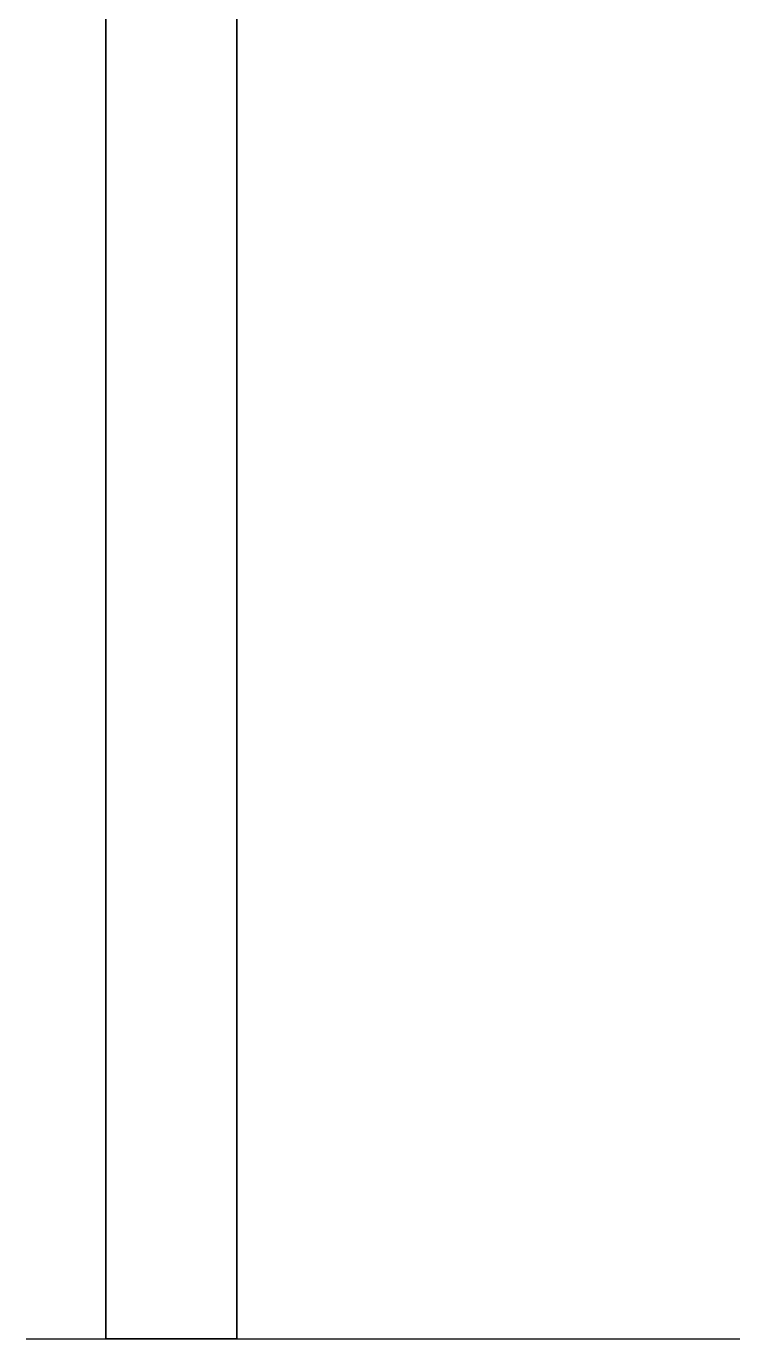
# Model space of a CAD drawing. Header units: millimetres. Extents: x 14397 to 67587, y -11631 to -8348.
# Drawn here: x 31800 to 32608, y -11348 to -9848 of the extents above; entities that cross this region are included whole.
import ezdxf

# ---------------------------------------------------------------- set-up
doc = ezdxf.new("R2010")
doc.units = ezdxf.units.MM
doc.header["$MEASUREMENT"] = 0
doc.layers.add('NewA-Ee_25_10-M_WallsInternal', color=7, linetype='Continuous')
doc.layers.add('NewA-Ee_30_40-M_Floors', color=7, linetype='Continuous')

# ---------------------------------------------------------------- blocks, each defined once
blk = doc.blocks.new('Section Elem_47_6', base_point=(23895.5, -115148.2))
at = {"layer": 'NewA-Ee_25_10-M_WallsInternal', "color": 92, "linetype": 'Continuous', "lineweight": 35}
for p, q in [((31890.8, -8908.2), (31890.8, -11348.2)), ((32040.8, -8908.2), (32040.8, -11348.2)), ((32040.8, -11348.2), (31890.8, -11348.2))]:
    blk.add_line(p, q, dxfattribs=at)
blk = doc.blocks.new('Section Elem_50_6', base_point=(23895.5, -115148.2))
at = {"layer": 'NewA-Ee_30_40-M_Floors', "linetype": 'Continuous'}
for p, q in [((31799.9, -11348.2), (31890.8, -11348.2)), ((32040.8, -11348.2), (34866.8, -11348.2))]:
    blk.add_line(p, q, dxfattribs=at)

msp = doc.modelspace()

# ---------------------------------------------------------------- block references
at = {"layer": 'NewA-Ee_25_10-M_WallsInternal', "lineweight": 0}
msp.add_blockref('Section Elem_47_6', (23895.5, -115148.2), dxfattribs=at)
at = {"layer": 'NewA-Ee_30_40-M_Floors', "lineweight": 0}
msp.add_blockref('Section Elem_50_6', (23895.5, -115148.2), dxfattribs=at)

doc.saveas('drawing.dxf')
